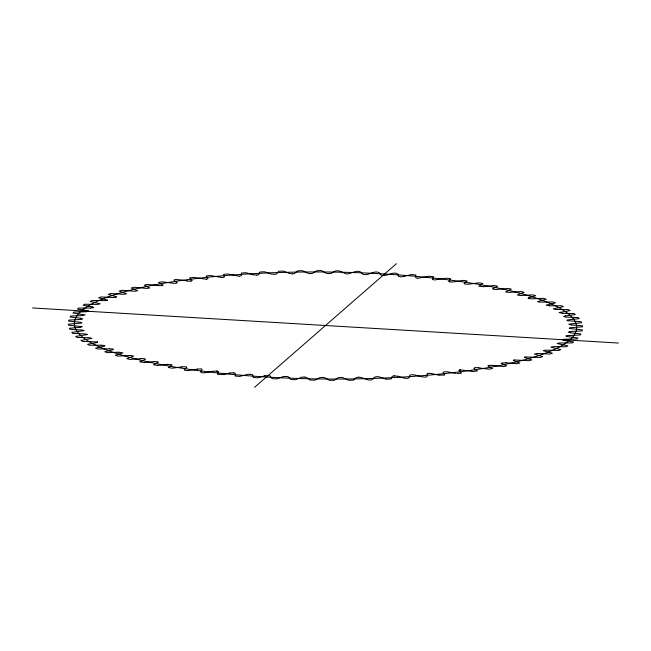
<?xml version="1.0" encoding="UTF-8"?>
<svg xmlns="http://www.w3.org/2000/svg" width="651" height="651" viewBox="0 0 651 651"><rect width="100%" height="100%" fill="white"/><g stroke="black" fill="none" stroke-linecap="round" stroke-linejoin="round"><path stroke-width="0.98" d="M254.59 387.321L396.41 263.679M93.638 307.589L92.23 306.857M93.492 307.679L90.66 308.037M331.953 272.948C337.934 268.114 341.466 272.549 346.649 273.957M331.514 273.233L328.527 273.607M167.299 364.34L172.246 364.82L168.259 367.481L172.019 368.181L175.111 367.807M107.269 300.575L92.165 300.526L90.188 301.446L100.14 303.797L97.78 304.391L84.736 304.245L83.1 305.189L92.165 306.841M107.236 300.591L107.667 300.111L98.602 297.824L100.897 296.954L112.599 297.466M145.075 359.555C146.548 358.563 141.975 358.408 140.974 358.652M116.065 297.206L116.513 296.75L108.278 294.366L110.882 293.536L123.625 294.301L126.579 293.756L119.174 291.078L122.062 290.297L134.545 291.257L137.695 290.761L131.217 287.986L134.391 287.254L146.532 288.409L149.803 287.994L144.351 285.105L147.777 284.422L158.388 285.643M264.713 375.814L269.799 375.684L272.045 378.646L276.74 378.882L283.291 376.579L285.952 376.4M144.831 359.637L139.639 361.818L144.099 362.485M264.916 375.741L258.008 377.8L253.402 377.49L252.661 374.756L250.627 374.284M115.902 297.263L112.753 297.474M524.901 357.008L524.429 357.415L531.826 359.922L528.938 360.703L514.176 359.93M525.088 356.951L540.118 357.464L542.722 356.634L534.43 354.046L537.165 353.485L550.103 354.046L552.398 353.176L543.26 350.702L545.766 350.116L558.835 350.474L560.812 349.554L550.86 347.203L553.22 346.609L566.264 346.755L567.9 345.811L557.207 343.541L559.323 342.979L572.343 342.914L573.637 341.946L563.904 340.416M347.203 273.965C351.605 273.754 359.173 267.927 362.534 274.087C367.872 276.642 373.405 269.978 379.183 272.606C380.689 277.554 386.653 275.129 390.364 273.908C393.245 272.867 398.843 272.134 398.339 276.244C399.787 276.968 402.399 276.903 403.986 276.431M403.718 276.512L411.342 274.576L415.843 274.958L415.639 277.7L417.641 278.205M140.901 358.66L129.956 359.45L126.88 358.644L133.683 356.016L130.607 355.454L118.018 356.138L115.227 355.283L122.974 352.866L118.767 352.215M417.787 278.213L429.221 276.236L433.582 276.691L432.419 279.434L434.38 279.954L446.513 278.164L450.72 278.693L448.612 281.33L449.898 281.891M229.893 373.015L224.383 374.26M229.941 372.999L233.652 372.828M529.084 297.686L535.773 295.717L532.982 294.862L520.393 295.546L517.35 295.017L524.12 292.356L521.044 291.55L508.773 292.437L505.558 291.949L511.36 289.182L508.016 288.426L496.282 289.5L493.132 289.207L492.604 288.767L497.559 286.22L493.971 285.512L483.636 286.668M513.924 359.995L513.273 360.418L519.783 363.014L516.609 363.746L505.917 362.729M528.986 297.71L528.042 298.215L530.931 298.825L543.756 298.345L546.246 299.24L537.636 301.551L538.808 302.113L553.309 301.983L555.49 302.91L546.051 305.124L549.664 305.815M213.211 371.216L217.108 371.094M112.949 349.131L113.364 349.432L112.949 349.709L104.754 351.76L107.244 352.655L118.694 352.224M212.885 371.29L206.904 372.429M224.042 374.325L223.529 374.431M223.179 374.496L217.418 374.309L218.59 371.591L216.685 371.054M162.034 285.634L163.157 285.154L158.494 282.444L162.164 281.826L174.37 283.388L176.901 283.079L177.015 282.518M197.163 369.166L189.644 370.386M488.966 365.366L492.815 365.382M197.22 369.158C208.735 367.506 194.494 373.267 204.674 372.803M489.08 365.349L487.851 365.862L492.506 368.556L488.836 369.174L485.646 368.783M162.148 285.61L158.527 285.659M206.538 372.494L205.049 372.738M181.832 366.871C194.714 365.952 176.966 370.509 188.261 370.574M181.767 366.879L175.518 367.758M549.745 305.815L561.585 305.75L563.44 306.702L553.228 308.867L555.506 309.485L568.543 309.624L570.064 310.608L559.095 312.545L562.236 313.277M189.254 370.435L188.66 370.525M190.735 281.118L192.248 280.573L189.539 277.92L193.591 277.375L206.212 279.23M190.865 281.102L187.285 281.029M167.234 364.348L160.471 365.146M470.486 371.094L460.07 369.906M460.265 369.882L458.752 370.427L461.494 373.129L456.823 373.536M80.154 327.307L69.38 328.283L69.852 329.3L82.465 330.049L84.134 330.675L71.822 332.368L72.652 333.377L85.525 333.93L87.348 334.573L75.679 336.412L76.859 337.405L89.854 337.755L91.905 338.406L80.936 340.392L82.457 341.376L97.471 341.921M483.571 286.676L478.835 286.294L482.798 283.47L478.981 282.819L468.053 284.275L464.48 283.966L464.122 283.551L467.158 280.955L463.138 280.369L452.982 281.973L449.963 281.899M459.94 369.923L460.395 369.866M206.286 279.222L207.994 278.709L206.196 275.975L210.46 275.544L222.357 277.603L224.383 277.114L223.553 274.356L227.972 273.998L239.218 276.227M452.819 372.844L447.188 371.762L443.917 371.876L443.022 372.348L444.804 375.025L439.075 375.179M565.548 315.881L575.321 314.588L574.141 313.595L562.318 313.277M565.483 315.89L563.652 316.443L565.556 317.078L578.348 317.623L579.178 318.632L567.794 319.893L566.907 320.194L567.224 320.691L581.148 321.7L581.62 322.717L568.722 324.157L571.13 324.93M160.04 365.187L157.892 365.406M157.461 365.447L153.441 364.78L158.396 362.233L157.916 361.81L154.792 361.492L145.881 362.347M436.227 374.602C433.208 374.008 430.124 372.787 427.007 373.633C427.634 376.945 427.715 377.914 420.994 376.555M145.433 362.379L144.546 362.452M80.301 327.298L82.246 326.607L68.493 325.199L68.371 324.182L81.611 323.067L81.766 322.587L80.708 322.261L68.567 321.106L68.803 320.089L81.253 319.421L82.775 318.835L80.634 318.233M239.365 276.211L241.358 275.764L241.48 273.021L246.021 272.736L253.32 274.812M256.95 275.104L258.805 274.689L259.879 271.98L264.518 271.768L271.654 274.136L274.689 274.299L276.618 273.916L278.644 271.239L283.364 271.101L289.622 273.558L292.486 273.786M394.506 375.871L392.244 376.262L391.153 378.972L386.336 379.191M256.868 275.113L253.141 274.755M394.05 375.896L397.728 376.205M109.368 348.773L112.835 349.082M109.213 348.773L97.691 349.017L95.51 348.09L104.429 346.186L104.949 345.893L104.608 345.591M292.568 273.786C295.562 274.462 296.246 270.002 299.257 270.783C303.569 269.449 306.458 274.095 310.625 273.55M82.433 315.597L85.11 314.905L73.01 313.009L73.962 312.016L85.72 311.78M101.027 345.193L104.437 345.51M358.742 377.214C363.771 377.027 371.005 383.708 374.227 377.328C377.971 375.228 382.292 378.312 386.043 379.102M82.278 315.597L70.674 316.028L70.072 317.037L80.561 318.225M100.946 345.193L89.415 345.25L87.559 344.298L97.145 342.54L97.528 341.954M358.587 377.214L356.325 377.547L353.33 380.192L350.157 380.241L348.562 380.257L343.028 377.678L340.53 377.442M310.779 273.55C313.57 274.169 315.426 270.035 318.445 270.678C322.514 269.156 324.678 273.973 328.454 273.607M85.883 311.78L88.788 311.154L87.031 310.576M340.457 377.45L338.064 377.743L334.15 380.33L329.357 380.314L324.882 377.718L322.627 377.393L319.779 377.629L314.913 380.151L310.136 380.062L306.564 377.409L304.188 377.043M90.505 308.029L78.657 308.086L77.363 309.054L86.957 310.56M304.033 377.035L301.405 377.271L295.749 379.671L292.576 379.557L290.997 379.5L288.214 376.734L286.033 376.408M571.204 324.93L582.507 325.801L582.629 326.818L570.349 327.705L569.259 328.006L569.348 328.486L582.433 329.894L582.197 330.911L569.747 331.579L568.233 332.148L570.219 332.751M32.55 307.956L618.45 343.044M250.554 374.276L247.787 374.366L239.658 376.424L236.647 376.172L235.157 376.042L235.312 373.235L233.286 372.787M570.292 332.759L580.928 333.963L580.326 334.972L566.305 335.672L565.914 336.144L566.777 336.477L577.99 337.991L577.038 338.984L564.116 339.252L562.228 339.814L563.839 340.408M505.843 362.721L501.042 363.201L506.649 365.895L503.223 366.578L492.88 365.39M485.231 368.735L483.359 368.482M482.944 368.425L478.778 367.815M473.122 371.477L477.427 370.972L474.131 368.564M472.716 371.42L472.105 371.33M471.698 371.273L470.885 371.151M478.713 367.807C477.443 367.603 473.505 367.278 473.985 368.482M455.659 373.34L454.894 373.21M454.512 373.145L453.194 372.909M187.162 281.004C184.469 280.459 167.356 277.326 176.869 282.436M438.717 375.106L436.577 374.675M420.66 376.473L420.001 376.319M419.667 376.245C416.55 375.529 412.352 373.82 409.617 375.301C410.635 381.177 401.13 377.092 397.859 376.245M194.885 370.118A251.18 53.512 0.5 0 0 576.607 328.836A251.18 53.512 0.5 0 0 205.008 277.546A251.18 53.512 0.5 0 0 194.885 370.118"/></g></svg>
